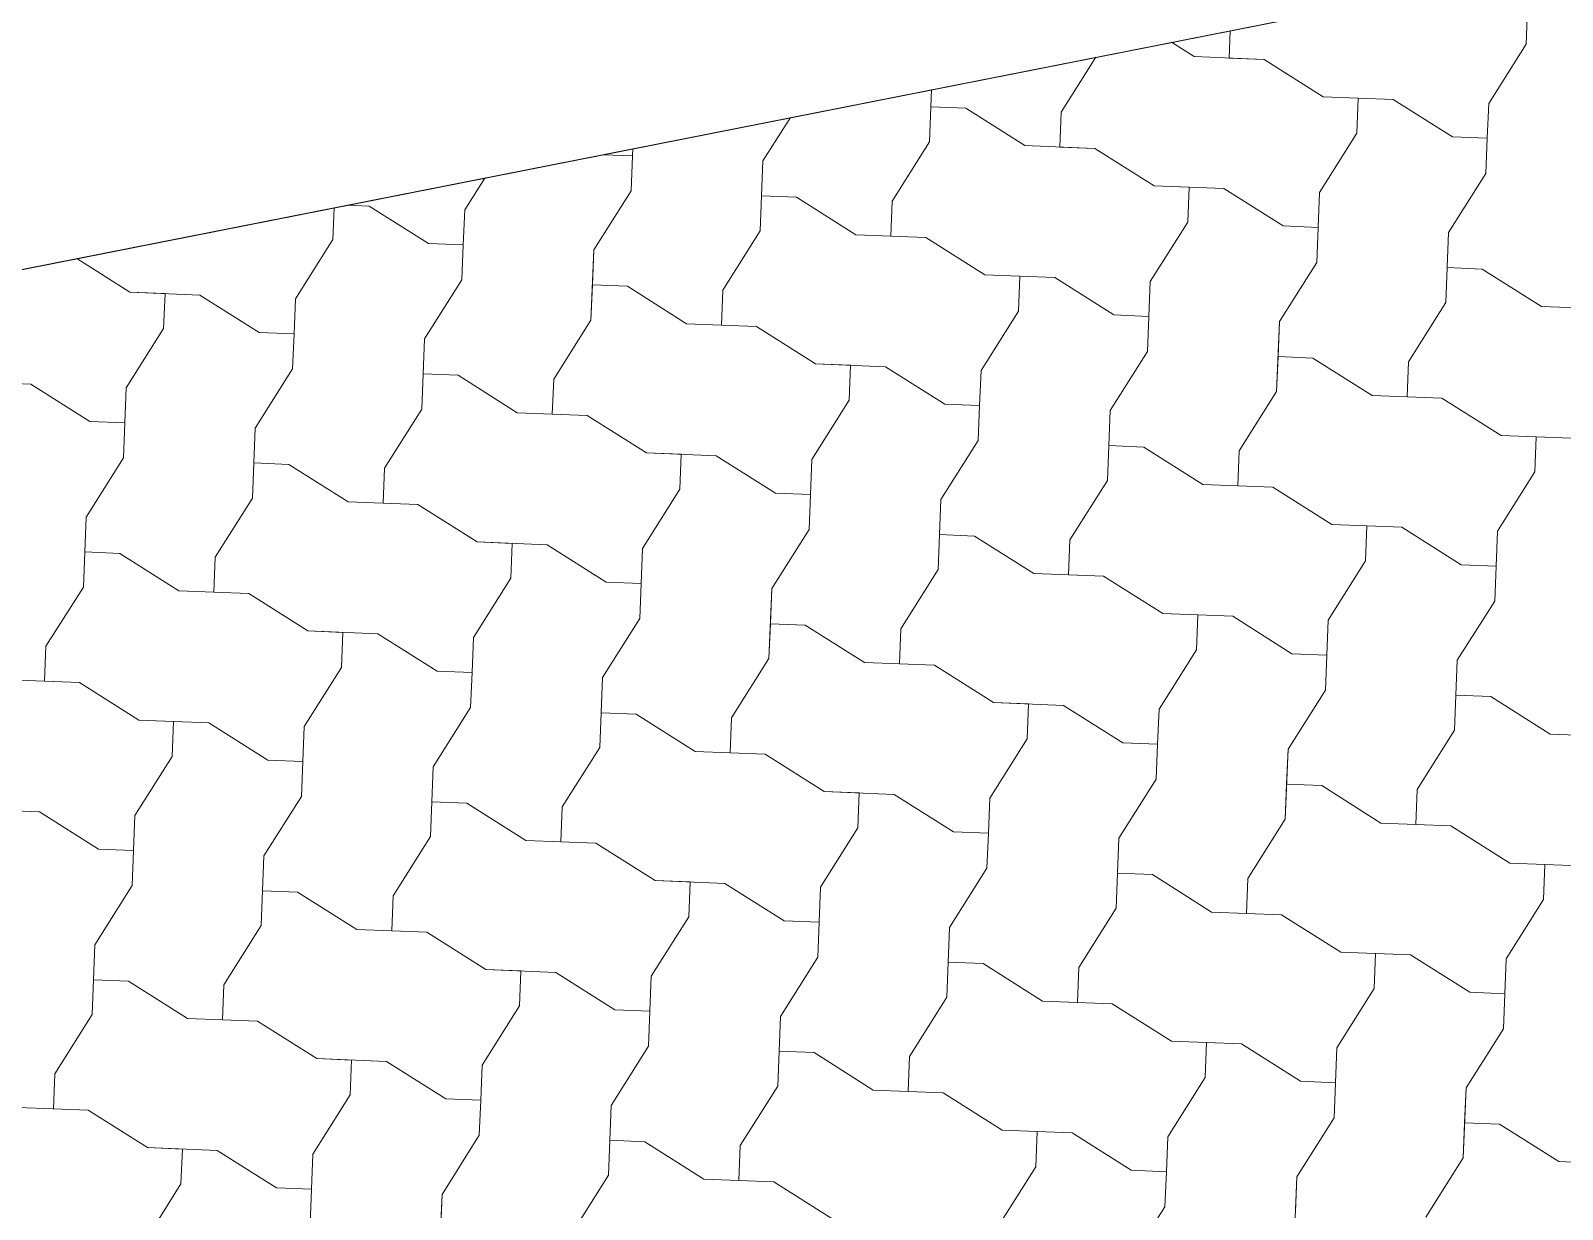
# Model space of a CAD drawing. Header units: metres. Extents: x -111189 to -108577, y -72951 to -72647.
# Drawn here: x -110738.945 to -110737.812, y -72943.518 to -72942.646 of the extents above; entities that cross this region are included whole.
import ezdxf

# ---------------------------------------------------------------- set-up
doc = ezdxf.new("R2010")
doc.units = ezdxf.units.M
doc.header["$MEASUREMENT"] = 0
doc.set_wipeout_variables(frame=1)
doc.linetypes.add('Dot & Dashed', pattern=[0.670278, 0.3175, -0.176389, 0, -0.176389])
doc.linetypes.add('Wipeout_Contour', pattern=[1, 0, -1])
for name, color, linetype in [('Planta Piso -1_1_0', 7, 'Continuous'), ('Planta Piso -1_1_02 - PASSEIOS', 7, 'Continuous'), ('Planta Piso -1_1_07 - MUROS', 7, 'Continuous')]:
    doc.layers.add(name, color=color, linetype=linetype)

# ---------------------------------------------------------------- blocks, each defined once
blk = doc.blocks.new('*X139', base_point=(-110755.4355, -72968.689))
at = {"layer": 'Planta Piso -1_1_02 - PASSEIOS', "color": 253, "linetype": 'Continuous', "lineweight": 9, "ltscale": 1000}
for p, q in [((-110737.839, -72942.6564), (-110737.838, -72942.6305)), ((-110738.0578, -72942.6465), (-110738.0586, -72942.6667)), ((-110738.0578, -72942.6465), (-110738.0586, -72942.6667)), ((-110738.1013, -72942.655), (-110738.0845, -72942.6656)), ((-110737.8666, -72942.7002), (-110737.839, -72942.6564)), ((-110738.1828, -72942.7066), (-110738.1572, -72942.6661)), ((-110738.1828, -72942.7066), (-110738.1572, -72942.6661)), ((-110738.0845, -72942.6656), (-110738.0328, -72942.6677)), ((-110738.0328, -72942.6677), (-110738.0586, -72942.6667)), ((-110738.0328, -72942.6677), (-110737.989, -72942.6953)), ((-110738.0328, -72942.6677), (-110737.989, -72942.6953)), ((-110738.2803, -72942.7286), (-110738.2788, -72942.6901)), ((-110738.2788, -72942.6901), (-110738.2793, -72942.7028)), ((-110737.989, -72942.6953), (-110737.9631, -72942.6963)), ((-110737.989, -72942.6953), (-110737.9373, -72942.6974)), ((-110737.9642, -72942.7222), (-110737.9631, -72942.6963)), ((-110737.9373, -72942.6974), (-110737.8935, -72942.725)), ((-110738.2803, -72942.7286), (-110738.2793, -72942.7028)), ((-110738.2534, -72942.7038), (-110738.2793, -72942.7028)), ((-110738.2534, -72942.7038), (-110738.2097, -72942.7314)), ((-110738.1828, -72942.7066), (-110738.1838, -72942.7325)), ((-110738.1828, -72942.7066), (-110738.1838, -72942.7325)), ((-110737.8666, -72942.7002), (-110737.8677, -72942.726)), ((-110738.4035, -72942.7427), (-110738.3832, -72942.7107)), ((-110738.4035, -72942.7427), (-110738.3832, -72942.7107)), ((-110738.308, -72942.7724), (-110738.2803, -72942.7286)), ((-110738.308, -72942.7724), (-110738.2803, -72942.7286)), ((-110738.2097, -72942.7314), (-110738.158, -72942.7335)), ((-110738.158, -72942.7335), (-110738.1838, -72942.7325)), ((-110737.9918, -72942.766), (-110737.9642, -72942.7222)), ((-110737.8935, -72942.725), (-110737.8677, -72942.726)), ((-110737.8687, -72942.7519), (-110737.8677, -72942.726)), ((-110737.8687, -72942.7519), (-110737.8677, -72942.726)), ((-110738.5217, -72942.7381), (-110738.5, -72942.7389)), ((-110738.501, -72942.7648), (-110738.5, -72942.7389)), ((-110738.501, -72942.7648), (-110738.5, -72942.7389)), ((-110738.4998, -72942.7337), (-110738.5, -72942.7389)), ((-110738.4055, -72942.7945), (-110738.4035, -72942.7427)), ((-110738.4035, -72942.7427), (-110738.4045, -72942.7686)), ((-110738.158, -72942.7335), (-110738.1142, -72942.7611)), ((-110738.158, -72942.7335), (-110738.1142, -72942.7611)), ((-110737.8963, -72942.7957), (-110737.8687, -72942.7519)), ((-110737.8963, -72942.7957), (-110737.8687, -72942.7519)), ((-110738.6241, -72942.7789), (-110738.6093, -72942.7554)), ((-110738.5286, -72942.8085), (-110738.501, -72942.7648)), ((-110738.5286, -72942.8085), (-110738.501, -72942.7648)), ((-110738.1142, -72942.7611), (-110738.0883, -72942.7622)), ((-110738.1142, -72942.7611), (-110738.0625, -72942.7632)), ((-110738.0893, -72942.788), (-110738.0883, -72942.7622)), ((-110738.0625, -72942.7632), (-110738.0187, -72942.7908)), ((-110737.9918, -72942.766), (-110737.9928, -72942.7918)), ((-110738.7217, -72942.8009), (-110738.7207, -72942.7774)), ((-110738.7109, -72942.7754), (-110738.6948, -72942.7761)), ((-110738.6948, -72942.7761), (-110738.651, -72942.8037)), ((-110738.4055, -72942.7945), (-110738.4045, -72942.7686)), ((-110738.3786, -72942.7696), (-110738.4045, -72942.7686)), ((-110738.3786, -72942.7696), (-110738.3349, -72942.7973)), ((-110738.308, -72942.7724), (-110738.309, -72942.7983)), ((-110738.308, -72942.7724), (-110738.309, -72942.7983)), ((-110738.6241, -72942.7789), (-110738.6252, -72942.8047)), ((-110738.117, -72942.8318), (-110738.0893, -72942.788)), ((-110738.4331, -72942.8382), (-110738.4055, -72942.7945)), ((-110738.4331, -72942.8382), (-110738.4055, -72942.7945)), ((-110738.3349, -72942.7973), (-110738.2831, -72942.7993)), ((-110738.2831, -72942.7993), (-110738.309, -72942.7983)), ((-110738.2831, -72942.7993), (-110738.2394, -72942.8269)), ((-110738.2831, -72942.7993), (-110738.2394, -72942.8269)), ((-110738.0187, -72942.7908), (-110737.9928, -72942.7918)), ((-110737.9939, -72942.8177), (-110737.9928, -72942.7918)), ((-110737.9939, -72942.8177), (-110737.9928, -72942.7918)), ((-110737.8984, -72942.8474), (-110737.8963, -72942.7957)), ((-110737.8963, -72942.7957), (-110737.8973, -72942.8215)), ((-110738.7493, -72942.8447), (-110738.7217, -72942.8009)), ((-110738.651, -72942.8037), (-110738.6252, -72942.8047)), ((-110738.6262, -72942.8306), (-110738.6252, -72942.8047)), ((-110738.6262, -72942.8306), (-110738.6252, -72942.8047)), ((-110738.5307, -72942.8603), (-110738.5286, -72942.8085)), ((-110738.5286, -72942.8085), (-110738.5297, -72942.8344)), ((-110738.9111, -72942.8149), (-110738.8717, -72942.8398)), ((-110738.9111, -72942.8149), (-110738.8717, -72942.8398)), ((-110738.0215, -72942.8615), (-110737.9939, -72942.8177)), ((-110738.0215, -72942.8615), (-110737.9939, -72942.8177)), ((-110737.8984, -72942.8474), (-110737.8973, -72942.8215)), ((-110737.8715, -72942.8226), (-110737.8973, -72942.8215)), ((-110737.8715, -72942.8226), (-110737.8277, -72942.8502)), ((-110738.6538, -72942.8743), (-110738.6262, -72942.8306)), ((-110738.6538, -72942.8743), (-110738.6262, -72942.8306)), ((-110738.5307, -72942.8603), (-110738.5297, -72942.8344)), ((-110738.5038, -72942.8354), (-110738.5297, -72942.8344)), ((-110738.2394, -72942.8269), (-110738.2135, -72942.828)), ((-110738.2394, -72942.8269), (-110738.1876, -72942.829)), ((-110738.2145, -72942.8538), (-110738.2135, -72942.828)), ((-110738.1876, -72942.829), (-110738.1439, -72942.8566)), ((-110738.117, -72942.8318), (-110738.118, -72942.8576)), ((-110738.8717, -72942.8398), (-110738.8458, -72942.8408)), ((-110738.8717, -72942.8398), (-110738.82, -72942.8419)), ((-110738.8468, -72942.8667), (-110738.8458, -72942.8408)), ((-110738.82, -72942.8419), (-110738.7762, -72942.8695)), ((-110738.7493, -72942.8447), (-110738.7503, -72942.8705)), ((-110738.5038, -72942.8354), (-110738.46, -72942.8631)), ((-110738.4331, -72942.8382), (-110738.4342, -72942.8641)), ((-110738.4331, -72942.8382), (-110738.4342, -72942.8641)), ((-110738.2422, -72942.8976), (-110738.2145, -72942.8538)), ((-110738.1439, -72942.8566), (-110738.118, -72942.8576)), ((-110737.926, -72942.8912), (-110737.8984, -72942.8474)), ((-110737.926, -72942.8912), (-110737.8984, -72942.8474)), ((-110737.8277, -72942.8502), (-110737.776, -72942.8522)), ((-110738.8745, -72942.9105), (-110738.8468, -72942.8667)), ((-110738.5583, -72942.904), (-110738.5307, -72942.8603)), ((-110738.5583, -72942.904), (-110738.5307, -72942.8603)), ((-110738.46, -72942.8631), (-110738.4083, -72942.8651)), ((-110738.4083, -72942.8651), (-110738.4342, -72942.8641)), ((-110738.4083, -72942.8651), (-110738.3645, -72942.8927)), ((-110738.4083, -72942.8651), (-110738.3645, -72942.8927)), ((-110738.119, -72942.8835), (-110738.118, -72942.8576)), ((-110738.119, -72942.8835), (-110738.118, -72942.8576)), ((-110738.0235, -72942.9132), (-110738.0215, -72942.8615)), ((-110738.0215, -72942.8615), (-110738.0225, -72942.8873)), ((-110738.7762, -72942.8695), (-110738.7503, -72942.8705)), ((-110738.7514, -72942.8964), (-110738.7503, -72942.8705)), ((-110738.7514, -72942.8964), (-110738.7503, -72942.8705)), ((-110738.6559, -72942.9261), (-110738.6538, -72942.8743)), ((-110738.6538, -72942.8743), (-110738.6548, -72942.9002)), ((-110738.1467, -72942.9273), (-110738.119, -72942.8835)), ((-110738.1467, -72942.9273), (-110738.119, -72942.8835)), ((-110738.0235, -72942.9132), (-110738.0225, -72942.8873)), ((-110737.9967, -72942.8884), (-110738.0225, -72942.8873)), ((-110737.9967, -72942.8884), (-110737.9529, -72942.916)), ((-110737.926, -72942.8912), (-110737.927, -72942.917)), ((-110737.926, -72942.8912), (-110737.927, -72942.917)), ((-110738.779, -72942.9402), (-110738.7514, -72942.8964)), ((-110738.779, -72942.9402), (-110738.7514, -72942.8964)), ((-110738.6559, -72942.9261), (-110738.6548, -72942.9002)), ((-110738.629, -72942.9012), (-110738.6548, -72942.9002)), ((-110738.629, -72942.9012), (-110738.5852, -72942.9289)), ((-110738.3645, -72942.8927), (-110738.3387, -72942.8938)), ((-110738.3645, -72942.8927), (-110738.3128, -72942.8948)), ((-110738.3397, -72942.9196), (-110738.3387, -72942.8938)), ((-110738.3128, -72942.8948), (-110738.269, -72942.9224)), ((-110738.2422, -72942.8976), (-110738.2432, -72942.9235)), ((-110738.9969, -72942.9056), (-110738.9451, -72942.9077)), ((-110738.9451, -72942.9077), (-110738.9014, -72942.9353)), ((-110738.8745, -72942.9105), (-110738.8755, -72942.9363)), ((-110738.5583, -72942.904), (-110738.5593, -72942.9299)), ((-110738.5583, -72942.904), (-110738.5593, -72942.9299)), ((-110738.0512, -72942.957), (-110738.0235, -72942.9132)), ((-110738.0512, -72942.957), (-110738.0235, -72942.9132)), ((-110738.3673, -72942.9634), (-110738.3397, -72942.9196)), ((-110738.269, -72942.9224), (-110738.2432, -72942.9235)), ((-110738.2442, -72942.9493), (-110738.2432, -72942.9235)), ((-110738.2442, -72942.9493), (-110738.2432, -72942.9235)), ((-110737.9529, -72942.916), (-110737.9012, -72942.918)), ((-110737.9012, -72942.918), (-110737.927, -72942.917)), ((-110737.9012, -72942.918), (-110737.8574, -72942.9457)), ((-110737.9012, -72942.918), (-110737.8574, -72942.9457)), ((-110738.9014, -72942.9353), (-110738.8755, -72942.9363)), ((-110738.8765, -72942.9622), (-110738.8755, -72942.9363)), ((-110738.8765, -72942.9622), (-110738.8755, -72942.9363)), ((-110738.6835, -72942.9698), (-110738.6559, -72942.9261)), ((-110738.6835, -72942.9698), (-110738.6559, -72942.9261)), ((-110738.5852, -72942.9289), (-110738.5335, -72942.9309)), ((-110738.5335, -72942.9309), (-110738.5593, -72942.9299)), ((-110738.5335, -72942.9309), (-110738.4897, -72942.9586)), ((-110738.5335, -72942.9309), (-110738.4897, -72942.9586)), ((-110738.1487, -72942.979), (-110738.1467, -72942.9273)), ((-110738.1467, -72942.9273), (-110738.1477, -72942.9531)), ((-110738.781, -72942.9919), (-110738.779, -72942.9402)), ((-110738.779, -72942.9402), (-110738.78, -72942.966)), ((-110737.8574, -72942.9457), (-110737.8315, -72942.9467)), ((-110737.8574, -72942.9457), (-110737.8057, -72942.9477)), ((-110737.8326, -72942.9726), (-110737.8315, -72942.9467)), ((-110738.4897, -72942.9586), (-110738.4639, -72942.9596)), ((-110738.4897, -72942.9586), (-110738.438, -72942.9606)), ((-110738.2718, -72942.9931), (-110738.2442, -72942.9493)), ((-110738.2718, -72942.9931), (-110738.2442, -72942.9493)), ((-110738.1487, -72942.979), (-110738.1477, -72942.9531)), ((-110738.1218, -72942.9542), (-110738.1477, -72942.9531)), ((-110738.1218, -72942.9542), (-110738.0781, -72942.9818)), ((-110738.0512, -72942.957), (-110738.0522, -72942.9828)), ((-110738.0512, -72942.957), (-110738.0522, -72942.9828)), ((-110738.9042, -72943.006), (-110738.8765, -72942.9622)), ((-110738.9042, -72943.006), (-110738.8765, -72942.9622)), ((-110738.781, -72942.9919), (-110738.78, -72942.966)), ((-110738.7542, -72942.967), (-110738.78, -72942.966)), ((-110738.7542, -72942.967), (-110738.7104, -72942.9947)), ((-110738.6835, -72942.9698), (-110738.6845, -72942.9957)), ((-110738.6835, -72942.9698), (-110738.6845, -72942.9957)), ((-110738.4649, -72942.9854), (-110738.4639, -72942.9596)), ((-110738.438, -72942.9606), (-110738.3942, -72942.9882)), ((-110738.3673, -72942.9634), (-110738.3684, -72942.9893)), ((-110738.1764, -72943.0228), (-110738.1487, -72942.979)), ((-110738.1764, -72943.0228), (-110738.1487, -72942.979)), ((-110738.0781, -72942.9818), (-110738.0263, -72942.9839)), ((-110737.8602, -72943.0163), (-110737.8326, -72942.9726)), ((-110738.8087, -72943.0356), (-110738.781, -72942.9919)), ((-110738.8087, -72943.0356), (-110738.781, -72942.9919)), ((-110738.4925, -72943.0292), (-110738.4649, -72942.9854)), ((-110738.3942, -72942.9882), (-110738.3684, -72942.9893)), ((-110738.3694, -72943.0151), (-110738.3684, -72942.9893)), ((-110738.3694, -72943.0151), (-110738.3684, -72942.9893)), ((-110738.2739, -72943.0448), (-110738.2718, -72942.9931)), ((-110738.2718, -72942.9931), (-110738.2729, -72943.0189)), ((-110738.0263, -72942.9839), (-110738.0522, -72942.9828)), ((-110738.0263, -72942.9839), (-110737.9826, -72943.0115)), ((-110738.0263, -72942.9839), (-110737.9826, -72943.0115)), ((-110738.7104, -72942.9947), (-110738.6587, -72942.9967)), ((-110738.6587, -72942.9967), (-110738.6845, -72942.9957)), ((-110738.6587, -72942.9967), (-110738.6149, -72943.0244)), ((-110738.6587, -72942.9967), (-110738.6149, -72943.0244)), ((-110738.9062, -72943.0577), (-110738.9042, -72943.006)), ((-110738.9042, -72943.006), (-110738.9052, -72943.0318)), ((-110738.397, -72943.0589), (-110738.3694, -72943.0151)), ((-110738.397, -72943.0589), (-110738.3694, -72943.0151)), ((-110737.9826, -72943.0115), (-110737.9567, -72943.0125)), ((-110737.9826, -72943.0115), (-110737.9308, -72943.0135)), ((-110737.9577, -72943.0384), (-110737.9567, -72943.0125)), ((-110737.9308, -72943.0135), (-110737.8871, -72943.0412)), ((-110738.6149, -72943.0244), (-110738.589, -72943.0254)), ((-110738.6149, -72943.0244), (-110738.5632, -72943.0264)), ((-110738.5901, -72943.0512), (-110738.589, -72943.0254)), ((-110738.5632, -72943.0264), (-110738.5194, -72943.054)), ((-110738.2739, -72943.0448), (-110738.2729, -72943.0189)), ((-110738.247, -72943.02), (-110738.2729, -72943.0189)), ((-110738.247, -72943.02), (-110738.2032, -72943.0476)), ((-110738.1764, -72943.0228), (-110738.1774, -72943.0486)), ((-110738.1764, -72943.0228), (-110738.1774, -72943.0486)), ((-110737.8602, -72943.0163), (-110737.8612, -72943.0422)), ((-110738.9062, -72943.0577), (-110738.9052, -72943.0318)), ((-110738.8793, -72943.0328), (-110738.9052, -72943.0318)), ((-110738.8793, -72943.0328), (-110738.8356, -72943.0605)), ((-110738.8087, -72943.0356), (-110738.8097, -72943.0615)), ((-110738.8087, -72943.0356), (-110738.8097, -72943.0615)), ((-110738.4925, -72943.0292), (-110738.4935, -72943.0551)), ((-110737.9854, -72943.0821), (-110737.9577, -72943.0384)), ((-110738.3015, -72943.0886), (-110738.2739, -72943.0448)), ((-110738.3015, -72943.0886), (-110738.2739, -72943.0448)), ((-110738.2032, -72943.0476), (-110738.1515, -72943.0497)), ((-110738.1515, -72943.0497), (-110738.1774, -72943.0486)), ((-110738.1515, -72943.0497), (-110738.1077, -72943.0773)), ((-110738.1515, -72943.0497), (-110738.1077, -72943.0773)), ((-110737.8871, -72943.0412), (-110737.8612, -72943.0422)), ((-110737.8622, -72943.0681), (-110737.8612, -72943.0422)), ((-110737.8622, -72943.0681), (-110737.8612, -72943.0422)), ((-110738.9339, -72943.1015), (-110738.9062, -72943.0577)), ((-110738.9339, -72943.1015), (-110738.9062, -72943.0577)), ((-110738.8356, -72943.0605), (-110738.7838, -72943.0625)), ((-110738.6177, -72943.095), (-110738.5901, -72943.0512)), ((-110738.5194, -72943.054), (-110738.4935, -72943.0551)), ((-110738.4946, -72943.0809), (-110738.4935, -72943.0551)), ((-110738.4946, -72943.0809), (-110738.4935, -72943.0551)), ((-110738.3991, -72943.1106), (-110738.397, -72943.0589)), ((-110738.397, -72943.0589), (-110738.398, -72943.0848)), ((-110738.7838, -72943.0625), (-110738.8097, -72943.0615)), ((-110738.7838, -72943.0625), (-110738.7401, -72943.0902)), ((-110738.7838, -72943.0625), (-110738.7401, -72943.0902)), ((-110737.8899, -72943.1118), (-110737.8622, -72943.0681)), ((-110737.8899, -72943.1118), (-110737.8622, -72943.0681)), ((-110738.5222, -72943.1247), (-110738.4946, -72943.0809)), ((-110738.5222, -72943.1247), (-110738.4946, -72943.0809)), ((-110738.1077, -72943.0773), (-110738.0819, -72943.0783)), ((-110738.1077, -72943.0773), (-110738.056, -72943.0793)), ((-110738.0829, -72943.1042), (-110738.0819, -72943.0783)), ((-110738.056, -72943.0793), (-110738.0123, -72943.107)), ((-110737.9854, -72943.0821), (-110737.9864, -72943.108)), ((-110738.7401, -72943.0902), (-110738.7142, -72943.0912)), ((-110738.7401, -72943.0902), (-110738.6883, -72943.0922)), ((-110738.7152, -72943.1171), (-110738.7142, -72943.0912)), ((-110738.6883, -72943.0922), (-110738.6446, -72943.1199)), ((-110738.6177, -72943.095), (-110738.6187, -72943.1209)), ((-110738.3991, -72943.1106), (-110738.398, -72943.0848)), ((-110738.3722, -72943.0858), (-110738.398, -72943.0848)), ((-110738.3722, -72943.0858), (-110738.3284, -72943.1134)), ((-110738.3015, -72943.0886), (-110738.3026, -72943.1144)), ((-110738.3015, -72943.0886), (-110738.3026, -72943.1144)), ((-110738.9339, -72943.1015), (-110738.9349, -72943.1273)), ((-110738.9339, -72943.1015), (-110738.9349, -72943.1273)), ((-110738.1105, -72943.148), (-110738.0829, -72943.1042)), ((-110738.7429, -72943.1608), (-110738.7152, -72943.1171)), ((-110738.4267, -72943.1544), (-110738.3991, -72943.1106)), ((-110738.4267, -72943.1544), (-110738.3991, -72943.1106)), ((-110738.3284, -72943.1134), (-110738.2767, -72943.1155)), ((-110738.2767, -72943.1155), (-110738.3026, -72943.1144)), ((-110738.2767, -72943.1155), (-110738.2329, -72943.1431)), ((-110738.2767, -72943.1155), (-110738.2329, -72943.1431)), ((-110738.0123, -72943.107), (-110737.9864, -72943.108)), ((-110737.9874, -72943.1339), (-110737.9864, -72943.108)), ((-110737.9874, -72943.1339), (-110737.9864, -72943.108)), ((-110737.8919, -72943.1636), (-110737.8899, -72943.1118)), ((-110737.8899, -72943.1118), (-110737.8909, -72943.1377)), ((-110738.9607, -72943.1263), (-110738.909, -72943.1283)), ((-110738.909, -72943.1283), (-110738.9349, -72943.1273)), ((-110738.909, -72943.1283), (-110738.8652, -72943.156)), ((-110738.909, -72943.1283), (-110738.8652, -72943.156)), ((-110738.6446, -72943.1199), (-110738.6187, -72943.1209)), ((-110738.6197, -72943.1467), (-110738.6187, -72943.1209)), ((-110738.6197, -72943.1467), (-110738.6187, -72943.1209)), ((-110738.5242, -72943.1764), (-110738.5222, -72943.1247)), ((-110738.5222, -72943.1247), (-110738.5232, -72943.1506)), ((-110738.0151, -72943.1776), (-110737.9874, -72943.1339)), ((-110738.0151, -72943.1776), (-110737.9874, -72943.1339)), ((-110737.8919, -72943.1636), (-110737.8909, -72943.1377)), ((-110737.865, -72943.1387), (-110737.8909, -72943.1377)), ((-110737.865, -72943.1387), (-110737.8213, -72943.1664)), ((-110738.6474, -72943.1905), (-110738.6197, -72943.1467)), ((-110738.6474, -72943.1905), (-110738.6197, -72943.1467)), ((-110738.5242, -72943.1764), (-110738.5232, -72943.1506)), ((-110738.4974, -72943.1516), (-110738.5232, -72943.1506)), ((-110738.4974, -72943.1516), (-110738.4536, -72943.1792)), ((-110738.2329, -72943.1431), (-110738.2071, -72943.1441)), ((-110738.2329, -72943.1431), (-110738.1812, -72943.1452)), ((-110738.2081, -72943.17), (-110738.2071, -72943.1441)), ((-110738.1812, -72943.1452), (-110738.1374, -72943.1728)), ((-110738.1105, -72943.148), (-110738.1116, -72943.1738)), ((-110738.8652, -72943.156), (-110738.8394, -72943.157)), ((-110738.8652, -72943.156), (-110738.8135, -72943.158)), ((-110738.8404, -72943.1829), (-110738.8394, -72943.157)), ((-110738.8135, -72943.158), (-110738.7698, -72943.1857)), ((-110738.7429, -72943.1608), (-110738.7439, -72943.1867)), ((-110738.4267, -72943.1544), (-110738.4277, -72943.1802)), ((-110738.4267, -72943.1544), (-110738.4277, -72943.1802)), ((-110738.2357, -72943.2138), (-110738.2081, -72943.17)), ((-110738.1374, -72943.1728), (-110738.1116, -72943.1738)), ((-110738.1126, -72943.1997), (-110738.1116, -72943.1738)), ((-110738.1126, -72943.1997), (-110738.1116, -72943.1738)), ((-110737.9196, -72943.2073), (-110737.8919, -72943.1636)), ((-110737.9196, -72943.2073), (-110737.8919, -72943.1636)), ((-110737.8213, -72943.1664), (-110737.7695, -72943.1684)), ((-110738.868, -72943.2266), (-110738.8404, -72943.1829)), ((-110738.7698, -72943.1857), (-110738.7439, -72943.1867)), ((-110738.5519, -72943.2202), (-110738.5242, -72943.1764)), ((-110738.5519, -72943.2202), (-110738.5242, -72943.1764)), ((-110738.4536, -72943.1792), (-110738.4019, -72943.1813)), ((-110738.4019, -72943.1813), (-110738.4277, -72943.1802)), ((-110738.4019, -72943.1813), (-110738.3581, -72943.2089)), ((-110738.4019, -72943.1813), (-110738.3581, -72943.2089)), ((-110738.0171, -72943.2294), (-110738.0151, -72943.1776)), ((-110738.0151, -72943.1776), (-110738.0161, -72943.2035)), ((-110738.7449, -72943.2125), (-110738.7439, -72943.1867)), ((-110738.7449, -72943.2125), (-110738.7439, -72943.1867)), ((-110738.6494, -72943.2422), (-110738.6474, -72943.1905)), ((-110738.6474, -72943.1905), (-110738.6484, -72943.2164)), ((-110738.1402, -72943.2434), (-110738.1126, -72943.1997)), ((-110738.1402, -72943.2434), (-110738.1126, -72943.1997)), ((-110738.0171, -72943.2294), (-110738.0161, -72943.2035)), ((-110737.9902, -72943.2045), (-110738.0161, -72943.2035)), ((-110737.9902, -72943.2045), (-110737.9464, -72943.2322)), ((-110737.9196, -72943.2073), (-110737.9206, -72943.2332)), ((-110737.9196, -72943.2073), (-110737.9206, -72943.2332)), ((-110738.7726, -72943.2563), (-110738.7449, -72943.2125)), ((-110738.7726, -72943.2563), (-110738.7449, -72943.2125)), ((-110738.6494, -72943.2422), (-110738.6484, -72943.2164)), ((-110738.6225, -72943.2174), (-110738.6484, -72943.2164)), ((-110738.6225, -72943.2174), (-110738.5788, -72943.245)), ((-110738.3581, -72943.2089), (-110738.3322, -72943.2099)), ((-110738.3581, -72943.2089), (-110738.3064, -72943.211)), ((-110738.3333, -72943.2358), (-110738.3322, -72943.2099)), ((-110738.3064, -72943.211), (-110738.2626, -72943.2386)), ((-110738.2357, -72943.2138), (-110738.2367, -72943.2396)), ((-110738.9904, -72943.2218), (-110738.9387, -72943.2238)), ((-110738.9387, -72943.2238), (-110738.8949, -72943.2515)), ((-110738.868, -72943.2266), (-110738.8691, -72943.2525)), ((-110738.5519, -72943.2202), (-110738.5529, -72943.2461)), ((-110738.5519, -72943.2202), (-110738.5529, -72943.2461)), ((-110738.0447, -72943.2731), (-110738.0171, -72943.2294)), ((-110738.0447, -72943.2731), (-110738.0171, -72943.2294)), ((-110738.6771, -72943.286), (-110738.6494, -72943.2422)), ((-110738.6771, -72943.286), (-110738.6494, -72943.2422)), ((-110738.3609, -72943.2796), (-110738.3333, -72943.2358)), ((-110738.2626, -72943.2386), (-110738.2367, -72943.2396)), ((-110738.2378, -72943.2655), (-110738.2367, -72943.2396)), ((-110738.2378, -72943.2655), (-110738.2367, -72943.2396)), ((-110737.9464, -72943.2322), (-110737.8947, -72943.2342)), ((-110737.8947, -72943.2342), (-110737.9206, -72943.2332)), ((-110737.8947, -72943.2342), (-110737.851, -72943.2618)), ((-110737.8947, -72943.2342), (-110737.851, -72943.2618)), ((-110738.8949, -72943.2515), (-110738.8691, -72943.2525)), ((-110738.8701, -72943.2784), (-110738.8691, -72943.2525)), ((-110738.8701, -72943.2784), (-110738.8691, -72943.2525)), ((-110738.5788, -72943.245), (-110738.527, -72943.2471)), ((-110738.527, -72943.2471), (-110738.5529, -72943.2461)), ((-110738.527, -72943.2471), (-110738.4833, -72943.2747)), ((-110738.527, -72943.2471), (-110738.4833, -72943.2747)), ((-110738.1423, -72943.2952), (-110738.1402, -72943.2434)), ((-110738.1402, -72943.2434), (-110738.1413, -72943.2693)), ((-110738.7746, -72943.308), (-110738.7726, -72943.2563)), ((-110738.7726, -72943.2563), (-110738.7736, -72943.2822)), ((-110737.851, -72943.2618), (-110737.8251, -72943.2629)), ((-110737.851, -72943.2618), (-110737.7992, -72943.2639)), ((-110737.8261, -72943.2887), (-110737.8251, -72943.2629)), ((-110738.4833, -72943.2747), (-110738.4574, -72943.2757)), ((-110738.4833, -72943.2747), (-110738.4316, -72943.2768)), ((-110738.4584, -72943.3016), (-110738.4574, -72943.2757)), ((-110738.2654, -72943.3093), (-110738.2378, -72943.2655)), ((-110738.2654, -72943.3093), (-110738.2378, -72943.2655)), ((-110738.1423, -72943.2952), (-110738.1413, -72943.2693)), ((-110738.1154, -72943.2703), (-110738.1413, -72943.2693)), ((-110738.1154, -72943.2703), (-110738.0716, -72943.298)), ((-110738.0447, -72943.2731), (-110738.0458, -72943.299)), ((-110738.0447, -72943.2731), (-110738.0458, -72943.299)), ((-110738.8977, -72943.3221), (-110738.8701, -72943.2784)), ((-110738.8977, -72943.3221), (-110738.8701, -72943.2784)), ((-110738.7746, -72943.308), (-110738.7736, -72943.2822)), ((-110738.7477, -72943.2832), (-110738.7736, -72943.2822)), ((-110738.7477, -72943.2832), (-110738.7039, -72943.3108)), ((-110738.6771, -72943.286), (-110738.6781, -72943.3119)), ((-110738.6771, -72943.286), (-110738.6781, -72943.3119)), ((-110738.4316, -72943.2768), (-110738.3878, -72943.3044)), ((-110738.3609, -72943.2796), (-110738.3619, -72943.3054)), ((-110738.1699, -72943.3389), (-110738.1423, -72943.2952)), ((-110738.1699, -72943.3389), (-110738.1423, -72943.2952)), ((-110738.0716, -72943.298), (-110738.0199, -72943.3)), ((-110738.0199, -72943.3), (-110738.0458, -72943.299)), ((-110737.8538, -72943.3325), (-110737.8261, -72943.2887)), ((-110738.8022, -72943.3518), (-110738.7746, -72943.308)), ((-110738.8022, -72943.3518), (-110738.7746, -72943.308)), ((-110738.4861, -72943.3454), (-110738.4584, -72943.3016)), ((-110738.3878, -72943.3044), (-110738.3619, -72943.3054)), ((-110738.3629, -72943.3313), (-110738.3619, -72943.3054)), ((-110738.3629, -72943.3313), (-110738.3619, -72943.3054)), ((-110738.2675, -72943.361), (-110738.2654, -72943.3093)), ((-110738.2654, -72943.3093), (-110738.2664, -72943.3351)), ((-110738.0199, -72943.3), (-110737.9761, -72943.3276)), ((-110738.0199, -72943.3), (-110737.9761, -72943.3276)), ((-110738.7039, -72943.3108), (-110738.6522, -72943.3129)), ((-110738.6522, -72943.3129), (-110738.6781, -72943.3119)), ((-110738.6522, -72943.3129), (-110738.6085, -72943.3405)), ((-110738.6522, -72943.3129), (-110738.6085, -72943.3405)), ((-110738.8998, -72943.3738), (-110738.8977, -72943.3221)), ((-110738.8977, -72943.3221), (-110738.8988, -72943.348)), ((-110738.3906, -72943.3751), (-110738.3629, -72943.3313)), ((-110738.3906, -72943.3751), (-110738.3629, -72943.3313)), ((-110737.9761, -72943.3276), (-110737.9503, -72943.3287)), ((-110737.9761, -72943.3276), (-110737.9244, -72943.3297)), ((-110737.9513, -72943.3545), (-110737.9503, -72943.3287)), ((-110737.9244, -72943.3297), (-110737.8806, -72943.3573)), ((-110737.8538, -72943.3325), (-110737.8548, -72943.3584)), ((-110738.6085, -72943.3405), (-110738.5826, -72943.3415)), ((-110738.6085, -72943.3405), (-110738.5567, -72943.3426)), ((-110738.5836, -72943.3674), (-110738.5826, -72943.3415)), ((-110738.5567, -72943.3426), (-110738.513, -72943.3702)), ((-110738.2675, -72943.361), (-110738.2664, -72943.3351)), ((-110738.2406, -72943.3361), (-110738.2664, -72943.3351)), ((-110738.2406, -72943.3361), (-110738.1968, -72943.3638)), ((-110738.1699, -72943.3389), (-110738.1709, -72943.3648)), ((-110738.1699, -72943.3389), (-110738.1709, -72943.3648)), ((-110738.8998, -72943.3738), (-110738.8988, -72943.348)), ((-110738.8729, -72943.349), (-110738.8988, -72943.348)), ((-110738.8729, -72943.349), (-110738.8291, -72943.3766)), ((-110738.8022, -72943.3518), (-110738.8033, -72943.3777)), ((-110738.8022, -72943.3518), (-110738.8033, -72943.3777)), ((-110738.4861, -72943.3454), (-110738.4871, -72943.3712)), ((-110737.9789, -72943.3983), (-110737.9513, -72943.3545)), ((-110738.2951, -72943.4047), (-110738.2675, -72943.361)), ((-110738.2951, -72943.4047), (-110738.2675, -72943.361)), ((-110738.1968, -72943.3638), (-110738.1451, -72943.3658)), ((-110738.1451, -72943.3658), (-110738.1709, -72943.3648)), ((-110738.1451, -72943.3658), (-110738.1013, -72943.3935)), ((-110738.1451, -72943.3658), (-110738.1013, -72943.3935)), ((-110737.8806, -72943.3573), (-110737.8548, -72943.3584)), ((-110737.8558, -72943.3842), (-110737.8548, -72943.3584)), ((-110737.8558, -72943.3842), (-110737.8548, -72943.3584)), ((-110738.9274, -72943.4176), (-110738.8998, -72943.3738)), ((-110738.9274, -72943.4176), (-110738.8998, -72943.3738)), ((-110738.8291, -72943.3766), (-110738.7774, -72943.3787)), ((-110738.7774, -72943.3787), (-110738.8033, -72943.3777)), ((-110738.6113, -72943.4112), (-110738.5836, -72943.3674)), ((-110738.513, -72943.3702), (-110738.4871, -72943.3712)), ((-110738.4881, -72943.3971), (-110738.4871, -72943.3712)), ((-110738.4881, -72943.3971), (-110738.4871, -72943.3712)), ((-110738.3926, -72943.4268), (-110738.3906, -72943.3751)), ((-110738.3906, -72943.3751), (-110738.3916, -72943.4009)), ((-110738.7774, -72943.3787), (-110738.7336, -72943.4063)), ((-110738.7774, -72943.3787), (-110738.7336, -72943.4063)), ((-110737.8834, -72943.428), (-110737.8558, -72943.3842)), ((-110737.8834, -72943.428), (-110737.8558, -72943.3842)), ((-110738.5158, -72943.4409), (-110738.4881, -72943.3971)), ((-110738.5158, -72943.4409), (-110738.4881, -72943.3971)), ((-110738.3926, -72943.4268), (-110738.3916, -72943.4009)), ((-110738.3657, -72943.4019), (-110738.3916, -72943.4009)), ((-110738.1013, -72943.3935), (-110738.0754, -72943.3945)), ((-110738.1013, -72943.3935), (-110738.0496, -72943.3955)), ((-110738.0765, -72943.4203), (-110738.0754, -72943.3945)), ((-110738.0496, -72943.3955), (-110738.0058, -72943.4231)), ((-110737.9789, -72943.3983), (-110737.98, -72943.4242)), ((-110738.7336, -72943.4063), (-110738.7078, -72943.4074)), ((-110738.7336, -72943.4063), (-110738.6819, -72943.4084)), ((-110738.7088, -72943.4332), (-110738.7078, -72943.4074)), ((-110738.6819, -72943.4084), (-110738.6381, -72943.436)), ((-110738.6113, -72943.4112), (-110738.6123, -72943.437)), ((-110738.3657, -72943.4019), (-110738.322, -72943.4296)), ((-110738.2951, -72943.4047), (-110738.2961, -72943.4306)), ((-110738.2951, -72943.4047), (-110738.2961, -72943.4306)), ((-110738.9274, -72943.4176), (-110738.9284, -72943.4435)), ((-110738.9274, -72943.4176), (-110738.9284, -72943.4435)), ((-110738.1041, -72943.4641), (-110738.0765, -72943.4203)), ((-110738.0058, -72943.4231), (-110737.98, -72943.4242)), ((-110738.7364, -72943.477), (-110738.7088, -72943.4332)), ((-110738.4203, -72943.4706), (-110738.3926, -72943.4268)), ((-110738.4203, -72943.4706), (-110738.3926, -72943.4268)), ((-110738.322, -72943.4296), (-110738.2703, -72943.4316)), ((-110738.2703, -72943.4316), (-110738.2961, -72943.4306)), ((-110738.2703, -72943.4316), (-110738.2265, -72943.4593)), ((-110738.2703, -72943.4316), (-110738.2265, -72943.4593)), ((-110737.981, -72943.45), (-110737.98, -72943.4242)), ((-110737.981, -72943.45), (-110737.98, -72943.4242)), ((-110737.8855, -72943.4797), (-110737.8834, -72943.428)), ((-110737.8834, -72943.428), (-110737.8845, -72943.4539)), ((-110738.9543, -72943.4425), (-110738.9026, -72943.4445)), ((-110738.9026, -72943.4445), (-110738.9284, -72943.4435)), ((-110738.9026, -72943.4445), (-110738.8588, -72943.4721)), ((-110738.9026, -72943.4445), (-110738.8588, -72943.4721)), ((-110738.6381, -72943.436), (-110738.6123, -72943.437)), ((-110738.6133, -72943.4629), (-110738.6123, -72943.437)), ((-110738.6133, -72943.4629), (-110738.6123, -72943.437)), ((-110738.5178, -72943.4926), (-110738.5158, -72943.4409)), ((-110738.5158, -72943.4409), (-110738.5168, -72943.4667)), ((-110738.0086, -72943.4938), (-110737.981, -72943.45)), ((-110738.0086, -72943.4938), (-110737.981, -72943.45)), ((-110737.8855, -72943.4797), (-110737.8845, -72943.4539)), ((-110737.8586, -72943.4549), (-110737.8845, -72943.4539)), ((-110737.8586, -72943.4549), (-110737.8148, -72943.4825)), ((-110738.6409, -72943.5067), (-110738.6133, -72943.4629)), ((-110738.6409, -72943.5067), (-110738.6133, -72943.4629)), ((-110738.5178, -72943.4926), (-110738.5168, -72943.4667)), ((-110738.4909, -72943.4678), (-110738.5168, -72943.4667)), ((-110738.4909, -72943.4678), (-110738.4472, -72943.4954)), ((-110738.2265, -72943.4593), (-110738.2006, -72943.4603)), ((-110738.2265, -72943.4593), (-110738.1748, -72943.4613)), ((-110738.2016, -72943.4862), (-110738.2006, -72943.4603)), ((-110738.1748, -72943.4613), (-110738.131, -72943.4889)), ((-110738.1041, -72943.4641), (-110738.1051, -72943.49)), ((-110738.8588, -72943.4721), (-110738.8329, -72943.4732)), ((-110738.8588, -72943.4721), (-110738.8071, -72943.4742)), ((-110738.834, -72943.499), (-110738.8329, -72943.4732)), ((-110738.8071, -72943.4742), (-110738.7633, -72943.5018)), ((-110738.7364, -72943.477), (-110738.7375, -72943.5028)), ((-110738.4203, -72943.4706), (-110738.4213, -72943.4964)), ((-110738.4203, -72943.4706), (-110738.4213, -72943.4964)), ((-110737.9131, -72943.5235), (-110737.8855, -72943.4797)), ((-110737.9131, -72943.5235), (-110737.8855, -72943.4797)), ((-110738.2293, -72943.5299), (-110738.2016, -72943.4862)), ((-110738.131, -72943.4889), (-110738.1051, -72943.49)), ((-110738.1062, -72943.5158), (-110738.1051, -72943.49)), ((-110738.1062, -72943.5158), (-110738.1051, -72943.49)), ((-110737.8148, -72943.4825), (-110737.7631, -72943.4846)), ((-110738.8616, -72943.5428), (-110738.834, -72943.499)), ((-110738.7633, -72943.5018), (-110738.7375, -72943.5028)), ((-110738.7385, -72943.5287), (-110738.7375, -72943.5028)), ((-110738.7385, -72943.5287), (-110738.7375, -72943.5028)), ((-110738.5454, -72943.5364), (-110738.5178, -72943.4926)), ((-110738.5454, -72943.5364), (-110738.5178, -72943.4926)), ((-110738.4472, -72943.4954), (-110738.3954, -72943.4974)), ((-110738.3954, -72943.4974), (-110738.4213, -72943.4964)), ((-110738.3954, -72943.4974), (-110738.3517, -72943.5251)), ((-110738.3954, -72943.4974), (-110738.3517, -72943.5251)), ((-110738.0107, -72943.5455), (-110738.0086, -72943.4938)), ((-110738.0086, -72943.4938), (-110738.0096, -72943.5197)), ((-110738.643, -72943.5584), (-110738.6409, -72943.5067)), ((-110738.6409, -72943.5067), (-110738.642, -72943.5325)), ((-110738.1338, -72943.5596), (-110738.1062, -72943.5158)), ((-110738.1338, -72943.5596), (-110738.1062, -72943.5158))]:
    blk.add_line(p, q, dxfattribs=at)

msp = doc.modelspace()

# ---------------------------------------------------------------- wipeouts: each hides what was drawn before it
at = {"color": 254, "linetype": 'Wipeout_Contour', "lineweight": 0, "ltscale": 1856403.940493357}
msp.add_wipeout([(-110746.6508, -72944.3431), (-110746.6508, -72945.8061), (-110744.0476, -72945.2887), (-110740.2322, -72944.5303), (-110739.0325, -72944.2918), (-110727.7187, -72942.043), (-110724.0295, -72941.3098), (-110721.2326, -72940.7538), (-110721.2326, -72939.3245), (-110724.3019, -72939.9305), (-110727.9937, -72940.6594), (-110739.3087, -72942.8934), (-110740.5087, -72943.1304), (-110744.325, -72943.8839)], dxfattribs=at).dxf.layer = 'Planta Piso -1_1_02 - PASSEIOS'

# ---------------------------------------------------------------- next in the draw order: linework, layer by layer
at = {"layer": 'Planta Piso -1_1_02 - PASSEIOS', "color": 7, "linetype": 'Continuous', "lineweight": 13, "ltscale": 1000, "flags": 128}
msp.add_lwpolyline([(-110746.6508, -72944.3431), (-110744.325, -72943.8839), (-110740.5087, -72943.1304), (-110739.3087, -72942.8934), (-110727.9937, -72940.6594), (-110724.3019, -72939.9305), (-110721.2326, -72939.3245)], dxfattribs=at)
at = {"layer": 'Planta Piso -1_1_07 - MUROS', "color": 7, "linetype": 'Continuous', "lineweight": 13, "ltscale": 1000, "flags": 128}
msp.add_lwpolyline([(-110739.3293, -72942.6937), (-110739.2901, -72942.8899), (-110724.5017, -72939.97), (-110724.5027, -72939.7663)], close=True, dxfattribs=at)

# ---------------------------------------------------------------- next in the draw order: block references
at = {"layer": 'Planta Piso -1_1_0', "color": 7, "linetype": 'Dot & Dashed', "lineweight": 13, "ltscale": 10}
msp.add_blockref('*X139', (-110755.4355, -72968.689), dxfattribs=at)

doc.saveas('drawing.dxf')
